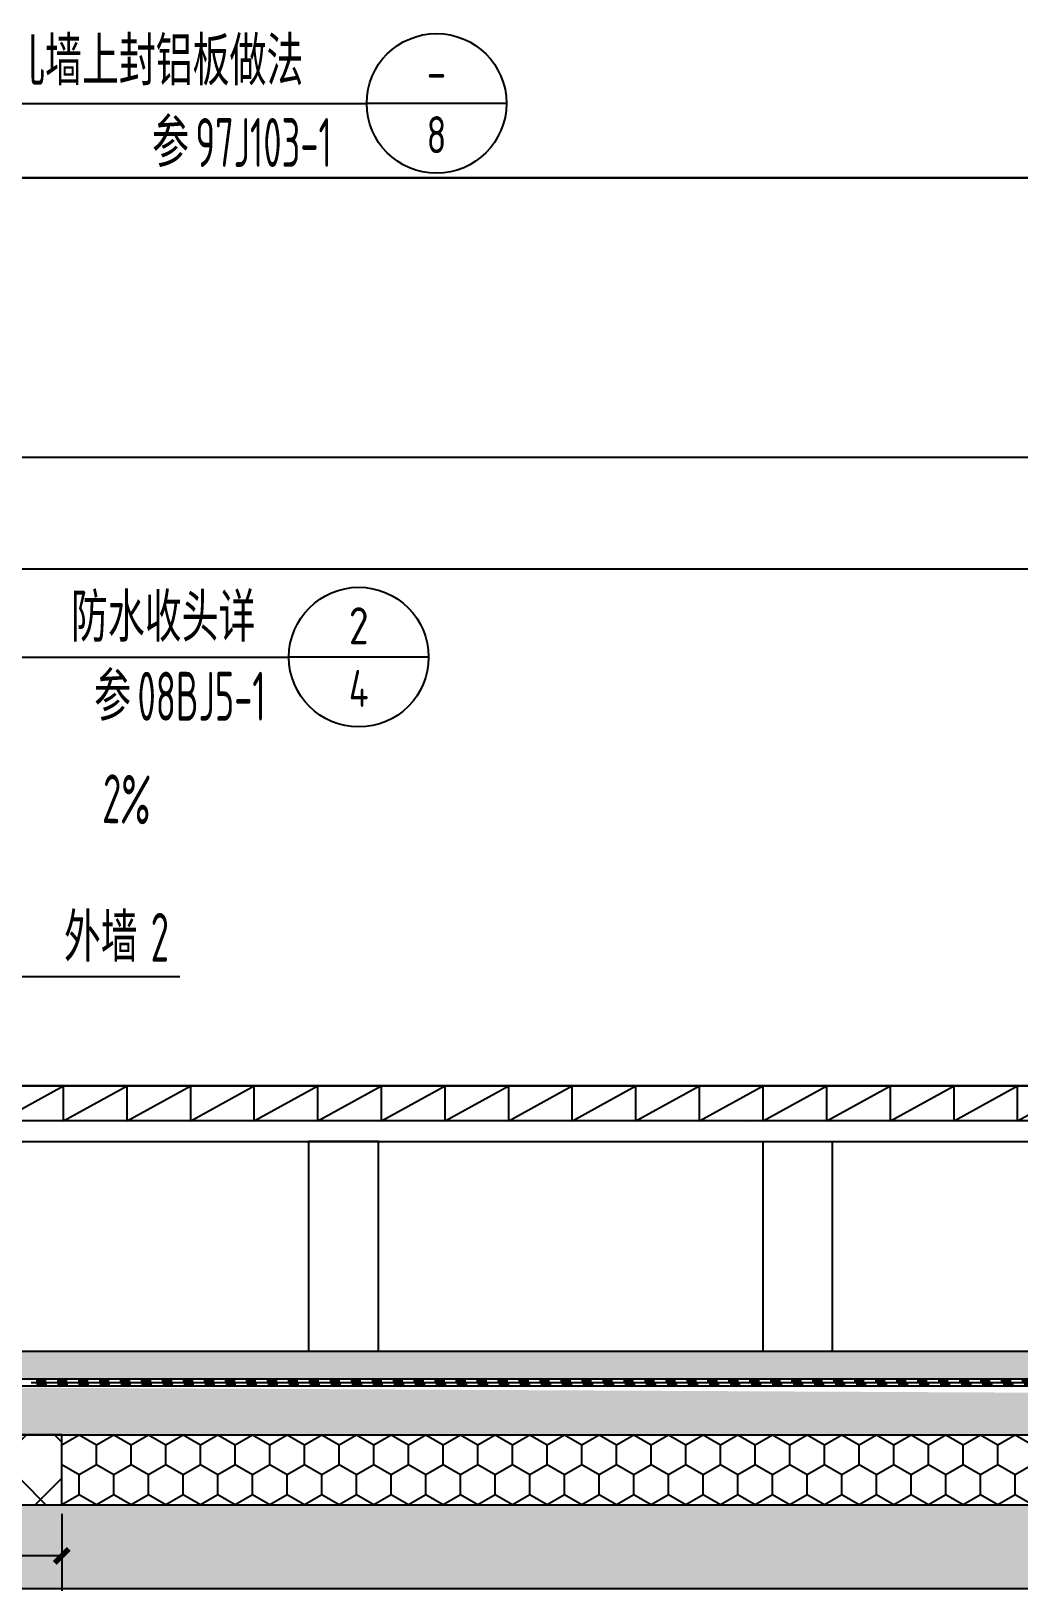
# Model space of a CAD drawing. Extents: x 198753 to 882193, y -399300 to 132460.
# Drawn here: x 383253 to 384666, y -65668 to -63435 of the extents above; entities that cross this region are included whole.
import ezdxf
from ezdxf.enums import TextEntityAlignment as Align

# ---------------------------------------------------------------- set-up
doc = ezdxf.new("R2010")
doc.units = 0
doc.header["$LTSCALE"] = 1000
doc.header["$MEASUREMENT"] = 0
doc.linetypes.add('DOTE', pattern=[2.42, 2, -0.2, 0.02, -0.2])
for name, color, linetype in [('00-图签', 7, 'Continuous'), ('01-标注_尺寸', 124, 'Continuous'), ('01-标注_符号', 200, 'Continuous'), ('02-TEXT_标注', 130, 'Continuous'), ('05-填充_天正', 26, 'Continuous'), ('A-D-金属看线', 205, 'Continuous'), ('A-O_屋面', 201, 'Continuous'), ('A-O_防水层', 222, 'Continuous'), ('A-SUR_保温', 222, 'Continuous'), ('A_AXIS-轴线', 36, 'DOTE'), ('A_STR-砼墙', 51, 'Continuous')]:
    doc.layers.add(name, color=color, linetype=linetype)
doc.layers.add('04-不打印_辅助线', color=165, linetype='Continuous', plot=False)
doc.styles.add('_TCH_DIM', font='ROS1', dxfattribs={"width": 0.8, "bigfont": 'JD'})
doc.styles.add('_TCH_DIM_T3', font='ROS1', dxfattribs={"width": 0.8, "bigfont": 'JD'})
doc.dimstyles.new('_TCH_ARCH&&20', dxfattribs={"dimtxt": 70, "dimasz": 20, "dimexe": 50, "dimexo": 60, "dimgap": 20, "dimtad": 1, "dimdec": 0, "dimzin": 0, "dimdsep": 46, "dimtxsty": '_TCH_DIM_T3', "dimblk": 'ARCHTICK', "dimcen": 0.09, "dimclrt": 4, "dimazin": 2, "dimtfac": 1, "dimtdec": 0, "dimtix": 1, "dimtmove": 2, "dimatfit": 3, "dimfxl": 0, "dimtolj": 1, "dimtzin": 0, "dimarcsym": 0})

# ---------------------------------------------------------------- blocks, each defined once
blk = doc.blocks.new('hgfuhtry4')
at = {"layer": '01-标注_符号'}
for p in [(306.1, 556.7), (1256.4, 556.7)]:
    blk.add_line(p, (1056.4, 556.7), dxfattribs=at)
blk.add_circle((1156.4, 556.7), 100, dxfattribs=at)
at = {"layer": 'A-D-金属看线'}
for p, q in [((-300, 450), (3550, 450)), ((-122, 50.2), (3550, 50.2)), ((167.9, -110), (3550, -110))]:
    blk.add_line(p, q, dxfattribs=at)
at = {"layer": '02-TEXT_标注', "style": '_TCH_DIM'}
for s, height, width, p in [('女儿墙上封铝板做法', 69.46, 0.8, (490.6, 582.5)), ('参', 69.5, 0.8, (749.3, 465.7)), ('97J103-1', 70, 0.64, (811.4, 465.7))]:
    blk.add_text(s, height=height, dxfattribs=dict(at, width=width)).set_placement(p)
for s, p, p2 in [('-', (1142.2, 575.1), (1170.5, 575.1)), ('8', (1142.2, 485.3), (1170.5, 485.3))]:
    blk.add_text(s, height=53, dxfattribs=at).set_placement(p, p2, align=Align.FIT)
blk = doc.blocks.new('_ArchTick')
at = {"color": 0, "linetype": 'ByBlock', "const_width": 0.4}
blk.add_lwpolyline([(-0.5, -0.5), (0.5, 0.5)], dxfattribs=at)
blk = doc.blocks.new('*D2115')
at = {"layer": '01-标注_尺寸', "color": 0, "lineweight": -2, "transparency": 16777216}
for p, q in [((0, -13.3), (0, -123.3)), ((500, -13.3), (500, -123.3)), ((0, -73.3), (179.6, -73.3)), ((500, -73.3), (320.4, -73.3))]:
    blk.add_line(p, q, dxfattribs=at)
at = {"layer": 'Defpoints', "color": 0, "transparency": 16777216}
for p in [(0, 46.7), (500, 46.7), (500, -73.3)]:
    blk.add_point(p, dxfattribs=at)
at = {"layer": '01-标注_尺寸', "color": 0, "lineweight": -2, "transparency": 16777216, "xscale": 20, "yscale": 20, "zscale": 20, "rotation": 180}
blk.add_blockref('_ArchTick', (0, -73.3), dxfattribs=at)
at = {"layer": '01-标注_尺寸', "color": 0, "lineweight": -2, "transparency": 16777216, "xscale": 20, "yscale": 20, "zscale": 20}
blk.add_blockref('_ArchTick', (500, -73.3), dxfattribs=at)
at = {"layer": '01-标注_尺寸', "color": 4, "transparency": 16777216, "insert": (250, -30.6), "char_height": 70, "attachment_point": 5, "style": '_TCH_DIM_T3'}
blk.add_mtext('\\A1;500', dxfattribs=at)
blk = doc.blocks.new('$LinePat$防水层2')
at = {"color": 0}
blk.add_line((0, 0), (600, 0), dxfattribs=at)
blk.add_solid([(150, 0), (450, 0), (150, -100), (450, -100)], dxfattribs=at)
blk = doc.blocks.new('$LinePat$空心砌块')
at = {"color": 0}
for p in [(0, -300), (536, -300)]:
    blk.add_line(p, (536, 0), dxfattribs=at)
blk = doc.blocks.new('$LinePat$聚苯板')
at = {"color": 0}
for p, q in [((14.8, -8.6), (0, 0)), ((29.7, 0), (14.8, -8.6)), ((14.8, -8.6), (14.8, -25.7)), ((14.8, -25.7), (0, -34.3)), ((29.7, -34.3), (14.8, -25.7)), ((0, -34.3), (0, -51.4)), ((0, -51.4), (14.8, -60)), ((14.8, -60), (29.7, -51.4))]:
    blk.add_line(p, q, dxfattribs=at)
blk = doc.blocks.new('dfsgfdgh')
at = {"transparency": 33554641}
h = blk.add_hatch(dxfattribs=at)
h.set_pattern_fill('ANSI37', color=26, scale=50)
h.set_pattern_definition([(45, (4580, -17100), (-56.1266, 56.1266), []), (135, (4580, -17100), (-56.1266, -56.1266), [])])
h.paths.add_polyline_path([(0, 0), (500, 0), (500, 100), (0, 100)])
at = {"color": 26}
blk.add_lwpolyline([(0, 0), (500, 0), (500, 100), (0, 100)], close=True, dxfattribs=at)
at = {"layer": '01-标注_尺寸'}
dim = blk.add_linear_dim(base=(500, -73.3), p1=(0, 46.7), p2=(500, 46.7), angle=360, dimstyle='_TCH_ARCH&&20', dxfattribs=at)
dim.commit()
dim.dimension.update_dxf_attribs({"geometry": '*D2115', "text_midpoint": (250, -30.6), "dimtype": 161})

msp = doc.modelspace()

# ---------------------------------------------------------------- hatches: boundary and pattern name
at = {"layer": '05-填充_天正'}
h = msp.add_hatch(dxfattribs=at)
h.set_pattern_fill('钢筋混凝土', color=256, scale=20, style=0)
h.set_pattern_definition([(45, (0, 0), (-35.355339, 35.355339), []), (50, (0, 0), (143.452037, -12.550427), [15, -165]), (355, (0, 0), (-27.750267, 150.438427), [12, -132]), (100.4514, (11.95, -1.05), (115.701876, 137.88791), [12.74804, -140.22842]), (46.1842, (0, 40), (213.44821, -33.1038), [22.5, -247.5]), (96.6356, (17.79, 37.24), (186.93254, 194.82357), [19.12206, -210.3426]), (351.1842, (0, 40), (186.93239, 194.82372), [18, -198]), (21, (20, 30), (119.38141, -80.523778), [15, -165]), (326, (20, 30), (48.663066, 145.03001), [12, -132]), (71.4514, (29.95, 23.29), (168.044526, 64.5061), [12.74804, -140.22842]), (37.5, (0, 0), (2.431971, 66.578771), [0, -130.4, 0, -134, 0, -132.5]), (7.5, (0, 0), (52.613907, 78.882342), [0, -76.4, 0, -127.4, 0, -50.5]), (327.5, (-44.6, 0), (106.764487, -4.510974), [0, -50, 0, -156, 0, -207]), (317.5, (-64.6, 0), (116.637234, 20.020996), [0, -65, 0, -103.6, 0, -147])])
h.paths.add_polyline_path([(387026.7, -65664.9), (387026.7, -65544.9), (382876.7, -65544.9), (382876.7, -65664.9)])
at = {"layer": 'A-SUR_保温'}
h = msp.add_hatch(dxfattribs=at)
h.set_pattern_fill('混凝土', color=26, scale=15)
h.set_pattern_definition([(50, (293572.1, 336778.2), (107.589027, -9.41282), [11.25, -123.75]), (355, (293572.1, 336778.2), (-20.8127, 112.82882), [9, -99]), (100.4514, (293581.07, 336777.41), (86.776407, 103.41593), [9.561029, -105.171317]), (46.1842, (293572.1, 336808.2), (160.086157, -24.827852), [16.875, -185.625]), (96.6356, (293585.44, 336806.13), (140.199406, 146.11768), [14.34154, -157.75695]), (351.1842, (293572.1, 336808.2), (140.19929, 146.11779), [13.5, -148.5]), (21, (293587.1, 336800.7), (89.536058, -60.392834), [11.25, -123.75]), (326, (293587.1, 336800.7), (36.4973, 108.772507), [9, -99]), (71.4514, (293594.56, 336795.66), (126.033394, 48.379575), [9.561029, -105.171317]), (37.5, (293572.102, 336778.197), (1.8239783, 49.934078), [0, -97.8, 0, -100.5, 0, -99.375]), (7.5, (293572.1, 336778.2), (39.4604306, 59.161757), [0, -57.3, 0, -95.55, 0, -37.875]), (327.5, (293538.652, 336778.197), (80.0733654, -3.3832308), [0, -37.5, 0, -117, 0, -155.25]), (317.5, (293523.65, 336778.2), (87.477925, 15.015747), [0, -48.75, 0, -77.7, 0, -110.25])])
h.paths.add_polyline_path([(386776.7, -65365), (386776.7, -65325), (382796.8, -65325.2), (382796.5, -65365.3)])
h = msp.add_hatch(dxfattribs=at)
h.set_pattern_fill('加气混凝土', color=26, scale=20)
h.set_pattern_definition([(0, (413801.65, 332549.66), (120, 240), [0, -240]), (0, (413661.25, 332517.26), (120, 240), [0, -240]), (0, (413739.25, 332514.86), (120, 240), [0, -240]), (0, (413824.45, 332585.66), (120, 240), [0, -240]), (0, (413724.85, 332502.86), (120, 240), [0, -240]), (0, (413848.45, 332736.86), (120, 240), [0, -240]), (0, (413775.25, 332717.66), (120, 240), [0, -240]), (0, (413813.65, 332687.66), (120, 240), [0, -240]), (0, (413618.05, 332682.86), (120, 240), [0, -240]), (0, (413735.65, 332672.06), (120, 240), [0, -240]), (0, (413690.05, 332610.86), (120, 240), [0, -240]), (0, (413692.45, 332520.86), (120, 240), [0, -240]), (0, (413782.45, 332511.26), (120, 240), [0, -240]), (0, (413848.45, 332616.86), (120, 240), [0, -240]), (0, (413624.05, 332579.66), (120, 240), [0, -240]), (0, (413644.45, 332620.46), (120, 240), [0, -240]), (0, (413738.05, 332603.66), (120, 240), [0, -240]), (0, (413704.45, 332568.86), (120, 240), [0, -240]), (0, (413685.25, 332648.06), (120, 240), [0, -240]), (0, (413715.25, 332738.06), (120, 240), [0, -240]), (0, (413633.65, 332529.26), (120, 240), [0, -240]), (0, (413765.65, 332688.86), (120, 240), [0, -240]), (0, (413654.05, 332692.46), (120, 240), [0, -240]), (0, (413634.85, 332723.66), (120, 240), [0, -240]), (130.601294, (413833.706, 332661.719), (-599.99999337, 720.00000315), [10.53662, -4414.8444]), (18.434949, (413816.563, 332666.29), (599.9999978, 239.9999982), [10.8421, -1507.05116]), (90, (413816.56, 332656), (120, 240), [10.28571, -469.71426]), (161.565051, (413826.85, 332652.576), (-600.000003, 239.999982), [10.8421, -1507.05116]), (53.130102, (413826.85, 332652.576), (120, 240), [11.42857, -1188.5714]), (135, (413835.99, 332530.29), (-120.000015, 239.999984), [9.69746, -669.12504]), (45, (413822.28, 332530.29), (120, 239.999999), [9.69746, -669.12504]), (135, (413829.135, 332523.43), (-120.000015, 239.999984), [9.69746, -669.12504]), (45, (413829.135, 332523.43), (120, 239.999999), [9.69746, -669.12504]), (116.56505, (413720.56, 332691.43), (-2e-05, 479.99999), [12.77753, -255.5506]), (180, (413714.85, 332702.86), (-120, 240), [13.71429, -226.2857]), (63.43495, (413695.42, 332691.43), (1e-06, 480), [12.77753, -255.5506]), (116.56505, (413701.13, 332680), (-2e-05, 479.99999), [12.77753, -255.5506]), (0, (413701.13, 332680), (120, 240), [13.71429, -226.2857]), (63.43495, (413714.85, 332680), (1e-06, 480), [12.77753, -255.5506]), (107.102728, (413810.849, 332610.29), (-359.99998624, 1200.00000194), [15.54454, -6513.161]), (143.972626, (413806.277, 332625.147), (-2279.9999711, 1679.9999981), [15.54454, -3248.808]), (180, (413793.7, 332634.3), (-120, 240), [14.85714, -225.14284]), (36.0273733, (413766.277, 332625.147), (2279.99998315, 1679.9999819), [15.54454, -3248.808]), (71.565051, (413761.706, 332611.433), (360.000002, 1199.999998), [14.45613, -1503.43712]), (107.102728, (413766.2775, 332596.576), (-359.99998624, 1200.00000194), [15.54454, -6513.161]), (143.972626, (413778.849, 332587.433), (-2279.9999711, 1679.9999981), [15.54454, -3248.808]), (0, (413778.85, 332587.43), (120, 240), [14.85714, -225.14284]), (36.0273733, (413793.706, 332587.433), (2279.99998315, 1679.9999819), [15.54454, -3248.808]), (71.565051, (413806.277, 332596.576), (360.000002, 1199.999998), [14.45613, -1503.43712]), (150.255118, (413813.135, 332722.29), (-360.0000009, 239.999997), [9.21401, -1925.72784]), (90, (413805.13, 332717.72), (120, 240), [9.14286, -470.8571]), (29.744881, (413805.135, 332717.72), (360.0000002, 239.9999989), [9.21401, -1925.72784]), (116.56505, (413757.13, 332552), (-2e-05, 479.99999), [12.77753, -255.5506]), (168.690067, (413751.42, 332563.433), (-1080.0000008, 239.999994), [11.6549, -2435.8742]), (41.185925, (413730.849, 332557.719), (2999.99998182, 2639.9999769), [12.14874, -5090.3208]), (90, (413730.85, 332546.29), (120, 240), [11.42857, -468.5714]), (138.814074, (413739.992, 332538.29), (-2999.99994668, 2640.0000168), [12.14874, -5090.3208]), (16.6992442, (413739.992, 332538.29), (3959.9999702, 1199.99998743), [11.93178, -4999.415]), (60.945396, (413751.42, 332541.719), (119.99999968, 239.99999788), [11.76643, -4930.1358]), (109.983106, (413656.563, 332652.576), (-600.00000226, 1679.99999555), [13.3768, -5604.879]), (155.556045, (413651.992, 332665.147), (-1560.00000595, 719.99998504), [13.8092, -5786.0526]), (24.4439547, (413626.849, 332665.147), (1560.00000078, 719.99999654), [13.8092, -5786.0526]), (70.0168934, (413622.277, 332652.576), (600.0000018, 1679.99999583), [13.3768, -5604.879]), (109.983106, (413626.849, 332640.004), (-600.00000226, 1679.99999555), [13.3768, -5604.879]), (160.016893, (413639.42, 332635.433), (-600.0000004, 239.9999891), [13.3768, -2795.751]), (19.9831065, (413639.42, 332635.433), (599.9999967, 239.9999996), [13.3768, -2795.751]), (70.0168934, (413651.992, 332640.004), (600.0000018, 1679.99999583), [13.3768, -5604.879]), (122.005383, (413745.706, 332630.862), (-120.0000161, 239.9999877), [10.78169, -2253.3736]), (18.434949, (413729.706, 332636.576), (599.9999978, 239.9999982), [10.8421, -1507.05116]), (90, (413729.71, 332626.29), (120, 240), [10.28571, -469.71426]), (161.565051, (413739.99, 332622.86), (-600.000003, 239.999982), [10.8421, -1507.05116]), (54.462322, (413739.992, 332622.862), (839.9999988, 1199.9999982), [9.83123, -4119.2846]), (116.56505, (413676, 332572.58), (-2e-05, 479.99999), [12.77753, -255.5506]), (180, (413670.28, 332584), (-120, 240), [12.57143, -227.42856]), (59.0362434, (413650.849, 332572.576), (120.0000004, 239.9999988), [13.32789, -2785.5288]), (120.963756, (413657.706, 332561.147), (-120.0000164, 239.999989), [13.32789, -2785.5288]), (0, (413657.7, 332561.15), (120, 240), [12.57143, -227.42856]), (63.43495, (413670.28, 332561.15), (1e-06, 480), [12.77753, -255.5506])])
h.paths.add_polyline_path([(386776.7, -65444.9), (386776.7, -65395), (382826.9, -65375.2), (382826.7, -65444.9)])

# ---------------------------------------------------------------- linework, layer by layer
at = {"layer": '01-标注_符号'}
for p, q in [((383073.8, -64331.2), (383621.8, -64331.2)), ((383821.8, -64331.2), (383621.8, -64331.2)), ((383015.9, -64788.5), (383465.9, -64788.5))]:
    msp.add_line(p, q, dxfattribs=at)
msp.add_lwpolyline([(383272.4, -64586.9, 0, 0, 0), (383431.1, -64592.1, 16, 0, 0), (383491.1, -64594, 0, 0, 0)], format="xyseb", dxfattribs=at)
msp.add_circle((383721.8, -64331.2), 100, dxfattribs=at)
at = {"layer": '04-不打印_辅助线', "color": 251}
for p, q in [((418057.9, -63644.9), (342773.5, -63644.9)), ((418057.9, -64944.9), (338573.5, -64944.9))]:
    msp.add_line(p, q, dxfattribs=at)
at = {"layer": 'A-O_屋面'}
for p, q in [((382843.9, -64994.9), (384276.7, -64995)), ((382843.9, -65024.9), (386576.7, -65025)), ((382796.9, -65324.9), (386776.7, -65325.3)), ((382796.9, -65374.9), (386776.7, -65374.9))]:
    msp.add_line(p, q, dxfattribs=at)
for points in [[(382844, -64944.9), (386576.7, -64944.9), (386576.7, -64995), (382844, -64995)], [(383650, -65025), (383650, -65325), (383750, -65325), (383750, -65025), (383650, -65025)], [(384300, -65025), (384300, -65325), (384400, -65325), (384400, -65025.1), (384300, -65025.1)]]:
    msp.add_lwpolyline(points, close=True, dxfattribs=at)
msp.add_lwpolyline([(382796.7, -65444.9), (386776.7, -65444.9), (386776.7, -65039.9)], dxfattribs=at)
at = {"layer": 'A-O_防水层'}
for points in [[(382796.9, -64300.3), (382796.9, -65339.9, 0.49936), (382831.9, -65374.9), (386776.7, -65374.9)], [(382806.9, -64644.9), (382806.9, -65339.9, 0.414214), (382831.9, -65364.9), (386766.6, -65364.9)]]:
    msp.add_lwpolyline(points, format="xyb", dxfattribs=at)
at = {"layer": 'A_AXIS-轴线', "ltscale": 0.4}
msp.add_line((383559, -64944.9), (389184.5, -64944.9), dxfattribs=at)
at = {"layer": 'A_STR-砼墙'}
for p, q in [((382876.7, -65544.9), (387026.7, -65544.9)), ((382876.7, -65664.9), (387026.7, -65664.9))]:
    msp.add_line(p, q, dxfattribs=at)

# ---------------------------------------------------------------- block references
at = {"layer": '00-图签'}
msp.add_blockref('hgfuhtry4', (382676.7, -64094.9), dxfattribs=at)
at = {"layer": 'A-O_防水层', "yscale": 0.05, "zscale": 0.05, "rotation": 359.9999999999922}
for p, xscale in [((383252.2, -65364.9), 0.05003468256580298), ((383253, -65369.9), 0.0501221634381058), ((383282.3, -65364.9), 0.05003468256580298), ((383283, -65369.9), 0.0501221634381058), ((383312.3, -65364.9), 0.05003468256580298), ((383313.1, -65369.9), 0.0501221634381058), ((383342.3, -65364.9), 0.05003468256580298), ((383343.2, -65369.9), 0.0501221634381058), ((383372.3, -65364.9), 0.05003468256580298), ((383373.3, -65369.9), 0.0501221634381058), ((383402.3, -65364.9), 0.05003468256580298), ((383403.3, -65369.9), 0.0501221634381058), ((383432.4, -65364.9), 0.05003468256580298), ((383433.4, -65369.9), 0.0501221634381058), ((383462.4, -65364.9), 0.05003468256580298), ((383463.5, -65369.9), 0.0501221634381058), ((383492.4, -65364.9), 0.05003468256580298), ((383493.6, -65369.9), 0.0501221634381058), ((383522.4, -65364.9), 0.05003468256580298), ((383523.6, -65369.9), 0.0501221634381058), ((383552.4, -65364.9), 0.05003468256580298), ((383553.7, -65369.9), 0.0501221634381058), ((383582.5, -65364.9), 0.05003468256580298), ((383583.8, -65369.9), 0.0501221634381058), ((383612.5, -65364.9), 0.05003468256580298), ((383613.8, -65369.9), 0.0501221634381058), ((383642.5, -65364.9), 0.05003468256580298), ((383643.9, -65369.9), 0.0501221634381058), ((383672.5, -65364.9), 0.05003468256580298), ((383674, -65369.9), 0.0501221634381058), ((383702.5, -65364.9), 0.05003468256580298), ((383704.1, -65369.9), 0.0501221634381058), ((383732.6, -65364.9), 0.05003468256580298), ((383734.1, -65369.9), 0.0501221634381058), ((383762.6, -65364.9), 0.05003468256580298), ((383764.2, -65369.9), 0.0501221634381058), ((383792.6, -65364.9), 0.05003468256580298), ((383794.3, -65369.9), 0.0501221634381058), ((383822.6, -65364.9), 0.05003468256580298), ((383824.4, -65369.9), 0.0501221634381058), ((383852.7, -65364.9), 0.05003468256580298), ((383854.4, -65369.9), 0.0501221634381058), ((383882.7, -65364.9), 0.05003468256580298), ((383884.5, -65369.9), 0.0501221634381058), ((383912.7, -65364.9), 0.05003468256580298), ((383914.6, -65369.9), 0.0501221634381058), ((383942.7, -65364.9), 0.05003468256580298), ((383944.7, -65369.9), 0.0501221634381058), ((383972.7, -65364.9), 0.05003468256580298), ((383974.7, -65369.9), 0.0501221634381058), ((384002.8, -65364.9), 0.05003468256580298), ((384004.8, -65369.9), 0.0501221634381058), ((384032.8, -65364.9), 0.05003468256580298), ((384034.9, -65369.9), 0.0501221634381058), ((384062.8, -65364.9), 0.05003468256580298), ((384064.9, -65369.9), 0.0501221634381058), ((384092.8, -65364.9), 0.05003468256580298), ((384095, -65369.9), 0.0501221634381058), ((384122.8, -65364.9), 0.05003468256580298), ((384125.1, -65369.9), 0.0501221634381058), ((384152.9, -65364.9), 0.05003468256580298), ((384155.2, -65369.9), 0.0501221634381058), ((384182.9, -65364.9), 0.05003468256580298), ((384185.2, -65369.9), 0.0501221634381058), ((384212.9, -65364.9), 0.05003468256580298), ((384215.3, -65369.9), 0.0501221634381058), ((384242.9, -65364.9), 0.05003468256580298), ((384245.4, -65369.9), 0.0501221634381058), ((384272.9, -65364.9), 0.05003468256580298), ((384275.5, -65369.9), 0.0501221634381058), ((384303, -65364.9), 0.05003468256580298), ((384305.5, -65369.9), 0.0501221634381058), ((384333, -65364.9), 0.05003468256580298), ((384335.6, -65369.9), 0.0501221634381058), ((384363, -65364.9), 0.05003468256580298), ((384365.7, -65369.9), 0.0501221634381058), ((384393, -65364.9), 0.05003468256580298), ((384395.8, -65369.9), 0.0501221634381058), ((384423, -65364.9), 0.05003468256580298), ((384425.8, -65369.9), 0.0501221634381058), ((384453.1, -65364.9), 0.05003468256580298), ((384455.9, -65369.9), 0.0501221634381058), ((384483.1, -65364.9), 0.05003468256580298), ((384486, -65369.9), 0.0501221634381058), ((384513.1, -65364.9), 0.05003468256580298), ((384516, -65369.9), 0.0501221634381058), ((384543.1, -65364.9), 0.05003468256580298), ((384546.1, -65369.9), 0.0501221634381058), ((384573.2, -65364.9), 0.05003468256580298), ((384576.2, -65369.9), 0.0501221634381058), ((384603.2, -65364.9), 0.05003468256580298), ((384606.3, -65369.9), 0.0501221634381058), ((384633.2, -65364.9), 0.05003468256580298), ((384636.3, -65369.9), 0.0501221634381058), ((384663.2, -65364.9), 0.05003468256580298), ((384666.4, -65369.9), 0.0501221634381058)]:
    msp.add_blockref('$LinePat$防水层2', p, dxfattribs=dict(at, xscale=xscale))
at = {"layer": 'A-SUR_保温', "color": 26}
for name, p, xscale, yscale, zscale, rotation in [('$LinePat$空心砌块', (383208.1, -64945), 0.1698141637022631, 0.1666666666666667, 0.1666666666666667, 359.9876574814273), ('$LinePat$空心砌块', (383299.2, -64945), 0.1698141637022631, 0.1666666666666667, 0.1666666666666667, 359.9876574814273), ('$LinePat$空心砌块', (383390.2, -64945), 0.1698141637022631, 0.1666666666666667, 0.1666666666666667, 359.9876574814273), ('$LinePat$空心砌块', (383481.2, -64945), 0.1698141637022631, 0.1666666666666667, 0.1666666666666667, 359.9876574814273), ('$LinePat$空心砌块', (383572.3, -64945.1), 0.1698141637022631, 0.1666666666666667, 0.1666666666666667, 359.9876574814273), ('$LinePat$空心砌块', (383663.3, -64945.1), 0.1698141637022631, 0.1666666666666667, 0.1666666666666667, 359.9876574814273), ('$LinePat$空心砌块', (383754.4, -64945.1), 0.1698141637022631, 0.1666666666666667, 0.1666666666666667, 359.9876574814273), ('$LinePat$空心砌块', (383845.4, -64945.1), 0.1698141637022631, 0.1666666666666667, 0.1666666666666667, 359.9876574814273), ('$LinePat$空心砌块', (383936.4, -64945.1), 0.1698141637022631, 0.1666666666666667, 0.1666666666666667, 359.9876574814273), ('$LinePat$空心砌块', (384027.5, -64945.2), 0.1698141637022631, 0.1666666666666667, 0.1666666666666667, 359.9876574814273), ('$LinePat$空心砌块', (384118.5, -64945.2), 0.1698141637022631, 0.1666666666666667, 0.1666666666666667, 359.9876574814273), ('$LinePat$空心砌块', (384209.6, -64945.2), 0.1698141637022631, 0.1666666666666667, 0.1666666666666667, 359.9876574814273), ('$LinePat$空心砌块', (384300.6, -64945.2), 0.1698141637022631, 0.1666666666666667, 0.1666666666666667, 359.9876574814273), ('$LinePat$空心砌块', (384391.7, -64945.2), 0.1698141637022631, 0.1666666666666667, 0.1666666666666667, 359.9876574814273), ('$LinePat$空心砌块', (384482.7, -64945.3), 0.1698141637022631, 0.1666666666666667, 0.1666666666666667, 359.9876574814273), ('$LinePat$空心砌块', (384573.7, -64945.3), 0.1698141637022631, 0.1666666666666667, 0.1666666666666667, 359.9876574814273), ('$LinePat$空心砌块', (384664.8, -64945.3), 0.1698141637022631, 0.1666666666666667, 0.1666666666666667, 359.9876574814273), ('$LinePat$聚苯板', (383296.7, -65544.9), -1.671412149165473, 1.666666666666667, 1.666666666666667, 179.9999999763743), ('$LinePat$聚苯板', (383346.3, -65544.9), -1.671412149165473, 1.666666666666667, 1.666666666666667, 179.9999999763743), ('$LinePat$聚苯板', (383395.9, -65544.9), -1.671412149165473, 1.666666666666667, 1.666666666666667, 179.9999999763743), ('$LinePat$聚苯板', (383445.5, -65544.9), -1.671412149165473, 1.666666666666667, 1.666666666666667, 179.9999999763743), ('$LinePat$聚苯板', (383495.2, -65544.9), -1.671412149165473, 1.666666666666667, 1.666666666666667, 179.9999999763743), ('$LinePat$聚苯板', (383544.8, -65544.9), -1.671412149165473, 1.666666666666667, 1.666666666666667, 179.9999999763743), ('$LinePat$聚苯板', (383594.4, -65544.9), -1.671412149165473, 1.666666666666667, 1.666666666666667, 179.9999999763743), ('$LinePat$聚苯板', (383644.1, -65544.9), -1.671412149165473, 1.666666666666667, 1.666666666666667, 179.9999999763743), ('$LinePat$聚苯板', (383693.7, -65544.9), -1.671412149165473, 1.666666666666667, 1.666666666666667, 179.9999999763743), ('$LinePat$聚苯板', (383743.3, -65544.9), -1.671412149165473, 1.666666666666667, 1.666666666666667, 179.9999999763743), ('$LinePat$聚苯板', (383792.9, -65544.9), -1.671412149165473, 1.666666666666667, 1.666666666666667, 179.9999999763743), ('$LinePat$聚苯板', (383842.6, -65544.9), -1.671412149165473, 1.666666666666667, 1.666666666666667, 179.9999999763743), ('$LinePat$聚苯板', (383892.2, -65544.9), -1.671412149165473, 1.666666666666667, 1.666666666666667, 179.9999999763743), ('$LinePat$聚苯板', (383941.8, -65544.9), -1.671412149165473, 1.666666666666667, 1.666666666666667, 179.9999999763743), ('$LinePat$聚苯板', (383991.4, -65544.9), -1.671412149165473, 1.666666666666667, 1.666666666666667, 179.9999999763743), ('$LinePat$聚苯板', (384041.1, -65544.9), -1.671412149165473, 1.666666666666667, 1.666666666666667, 179.9999999763743), ('$LinePat$聚苯板', (384090.7, -65544.9), -1.671412149165473, 1.666666666666667, 1.666666666666667, 179.9999999763743), ('$LinePat$聚苯板', (384140.3, -65544.9), -1.671412149165473, 1.666666666666667, 1.666666666666667, 179.9999999763743), ('$LinePat$聚苯板', (384190, -65544.9), -1.671412149165473, 1.666666666666667, 1.666666666666667, 179.9999999763743), ('$LinePat$聚苯板', (384239.6, -65544.9), -1.671412149165473, 1.666666666666667, 1.666666666666667, 179.9999999763743), ('$LinePat$聚苯板', (384289.2, -65544.9), -1.671412149165473, 1.666666666666667, 1.666666666666667, 179.9999999763743), ('$LinePat$聚苯板', (384338.8, -65544.9), -1.671412149165473, 1.666666666666667, 1.666666666666667, 179.9999999763743), ('$LinePat$聚苯板', (384388.5, -65544.9), -1.671412149165473, 1.666666666666667, 1.666666666666667, 179.9999999763743), ('$LinePat$聚苯板', (384438.1, -65544.9), -1.671412149165473, 1.666666666666667, 1.666666666666667, 179.9999999763743), ('$LinePat$聚苯板', (384487.7, -65544.9), -1.671412149165473, 1.666666666666667, 1.666666666666667, 179.9999999763743), ('$LinePat$聚苯板', (384537.4, -65544.9), -1.671412149165473, 1.666666666666667, 1.666666666666667, 179.9999999763743), ('$LinePat$聚苯板', (384587, -65544.9), -1.671412149165473, 1.666666666666667, 1.666666666666667, 179.9999999763743), ('$LinePat$聚苯板', (384636.6, -65544.9), -1.671412149165473, 1.666666666666667, 1.666666666666667, 179.9999999763743)]:
    msp.add_blockref(name, p, dxfattribs=dict(at, xscale=xscale, yscale=yscale, zscale=zscale, rotation=rotation))
msp.add_blockref('dfsgfdgh', (382796.7, -65544.9), dxfattribs=at)

# ---------------------------------------------------------------- texts
at = {"layer": '02-TEXT_标注', "style": '_TCH_DIM'}
for s, height, width, p in [('防水收头详', 69.46, 0.8, (383309.9, -64309.1)), ('参', 69.5, 0.8, (383343, -64422.2)), ('08BJ5-1', 70, 0.64, (383405.1, -64422.2)), ('外墙', 69.46, 0.8, (383299.8, -64767.5)), ('2', 70, 0.64, (383424, -64767.5))]:
    msp.add_text(s, height=height, dxfattribs=dict(at, width=width)).set_placement(p)
for s, p, p2 in [('2', (383707.6, -64312.8), (383735.9, -64312.8)), ('4', (383707.6, -64402.6), (383735.9, -64402.6))]:
    msp.add_text(s, height=53, dxfattribs=at).set_placement(p, p2, align=Align.FIT)
at = {"layer": '02-TEXT_标注', "style": '_TCH_DIM', "width": 0.64}
msp.add_text('2%', height=70, rotation=358.146, dxfattribs=at).set_placement((383354.1, -64568.6))

doc.saveas('drawing.dxf')
